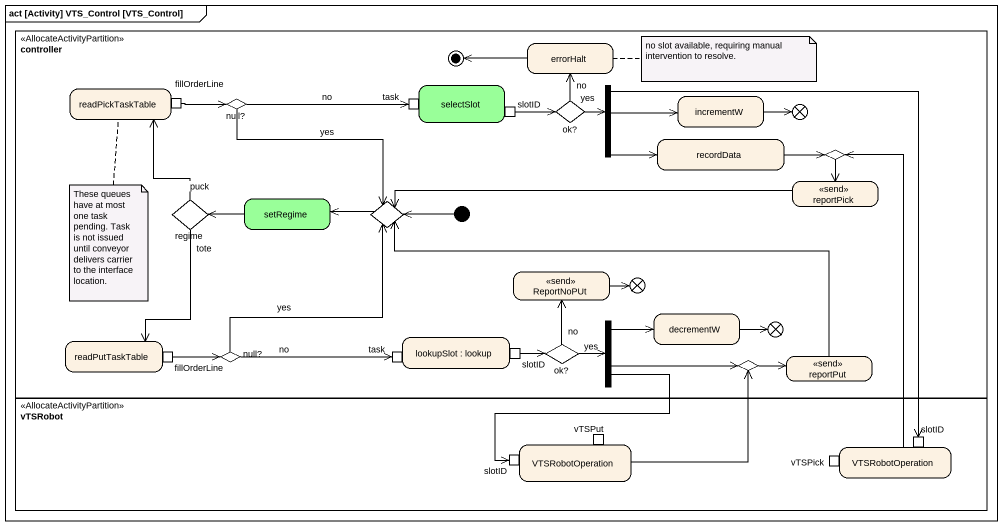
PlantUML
@startuml
mainframe act [Activity] VTS_Control [VTS_Control]
hide empty description
state controller <<AllocateActivityPartition>> {
  state errorHalt
  state selectSlot #99FF99 {
    state task <<inputPin>>
    state slotID <<outputPin>>
  }
  state fork1 <<fork>>
  state readPickTaskTable {
    state fillOrderLine <<outputPin>>
  }
  state "null?" as null <<choice>>
  state "ok?" as ok <<choice>>
  state incrementW
  state flowfinal1 <<end>>
  state recordData
  state choice1 <<choice>>
  state regime <<choice>>
  state setRegime #99FF99
  state choice2 <<choice>>
  state reportPick <<send>>
  state ReportNoPUt <<send>>
  state flowfinal2 <<end>>
  state decrementW
  state readPutTaskTable {
    state "fillOrderLine" as fillOrderLine_2 <<outputPin>>
  }
  state "null?" as null_2 <<choice>>
  state "lookupSlot : lookup" as lookupSlot {
    state "task" as task_2 <<inputPin>>
    state "slotID" as slotID_2 <<outputPin>>
  }
  state "ok?" as ok_2 <<choice>>
  state fork2 <<fork>>
  state flowfinal3 <<end>>
  state reportPut <<send>>
  state choice3 <<choice>>
  errorHalt -left-> [*]
  [*] -left-> choice2
}
state vTSRobot <<AllocateActivityPartition>> {
  state VTSRobotOperation {
    state "slotID" as slotID_3 <<inputPin>>
    state vTSPut <<inputPin>>
  }
  state "VTSRobotOperation" as VTSRobotOperation_2 {
    state vTSPick <<inputPin>>
    state "slotID" as slotID_4 <<inputPin>>
  }
}
fork1 -right-> incrementW
fork1 -right-> recordData
fork1 --> slotID_4
fillOrderLine -right-> null
null -right-> task : no
null --> choice2 : yes
slotID -right-> ok
ok -up-> errorHalt : no
ok -right-> fork1 : yes
incrementW -right-> flowfinal1
recordData -right-> choice1
choice1 --> reportPick
regime -up-> readPickTaskTable : puck
regime --> readPutTaskTable : tote
setRegime -left-> regime
choice2 -left-> setRegime
reportPick -left-> choice2
ReportNoPUt -right-> flowfinal2
decrementW -right-> flowfinal3
fillOrderLine_2 -right-> null_2
null_2 -up-> choice2 : yes
null_2 -right-> task_2 : no
slotID_2 -right-> ok_2
ok_2 -up-> ReportNoPUt : no
ok_2 -right-> fork2 : yes
fork2 -right-> decrementW
fork2 -right-> choice3
fork2 --> slotID_3
reportPut -left-> choice2
choice3 -right-> reportPut
VTSRobotOperation -right-> choice3
VTSRobotOperation_2 -up-> choice1
note right of errorHalt : no slot available, requiring manual intervention to resolve.
note bottom of readPickTaskTable : These queues have at most one task pending. Task is not issued until conveyor delivers carrier to the interface location.
@enduml
